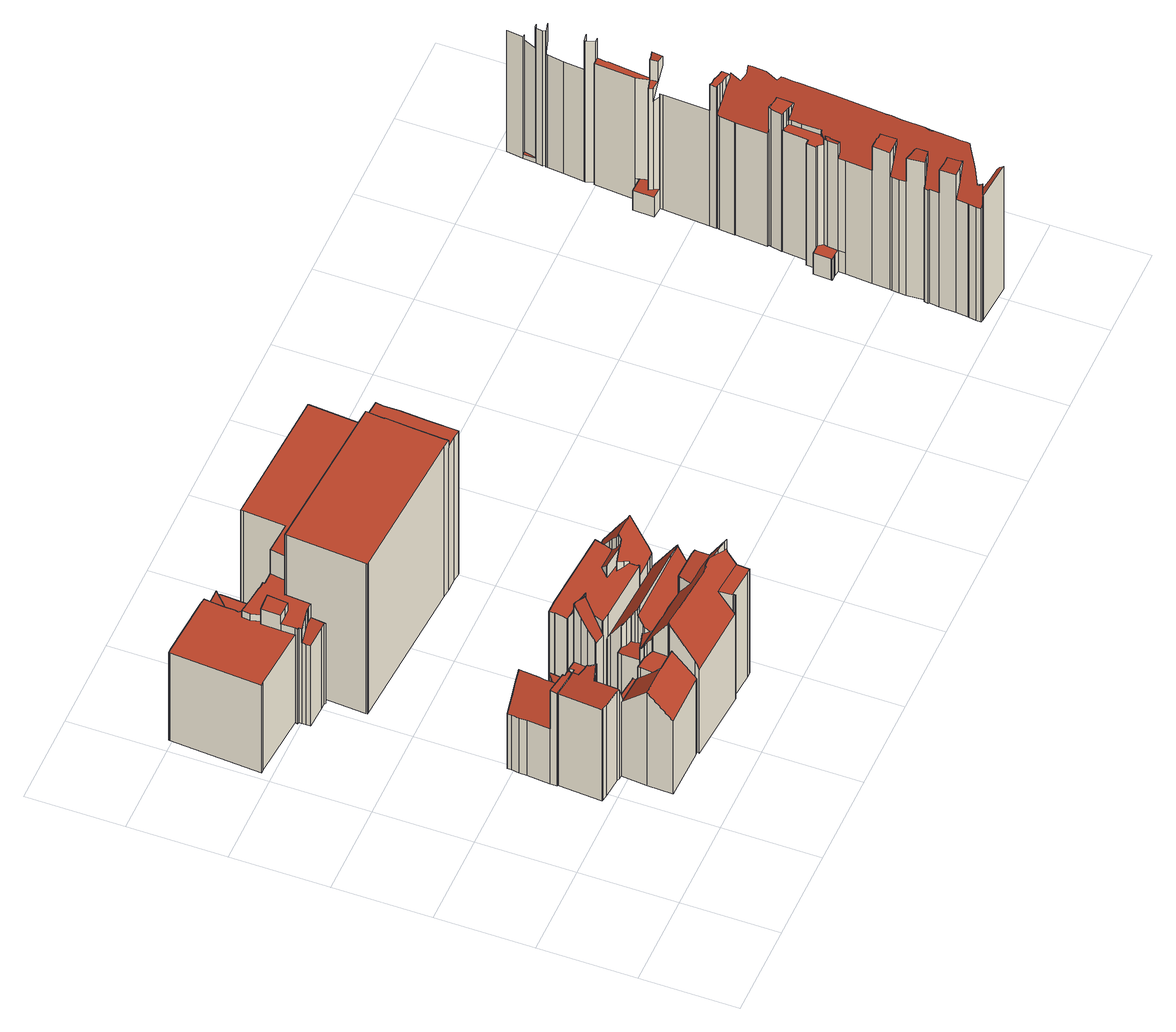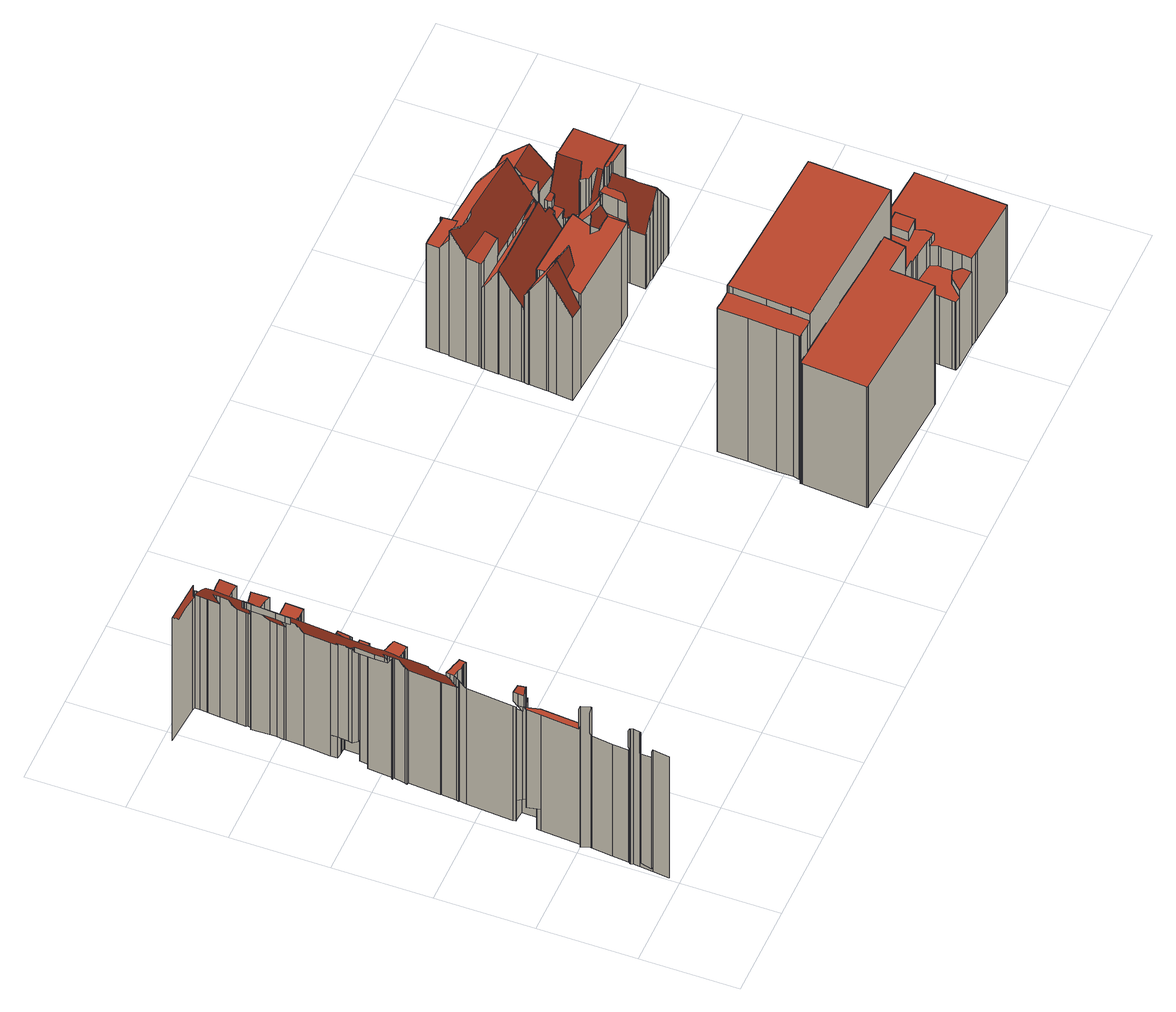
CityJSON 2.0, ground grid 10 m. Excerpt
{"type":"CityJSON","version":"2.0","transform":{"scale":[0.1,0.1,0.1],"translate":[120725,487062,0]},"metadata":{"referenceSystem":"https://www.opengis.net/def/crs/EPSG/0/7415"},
"CityObjects":{
"building1":{"type":"Building","attributes":{"dak_type":"slanted","data_area":22.29,"data_coverage":0.827,"geconstateerd":false,"gid":17593984,"h_dak_50p":12.55,"h_dak_70p":12.8,"h_dak_max":13.55,"h_dak_min":10.79,"h_maaiveld":1.08,"kas_warenhuis":false,"lod11_replace":false,"ondergronds_type":"above ground","oorspronkelijkbouwjaar":1005,"pw_actueel":"yes","pw_bron":"ahn3","reconstructie_methode":"tudelft3d-geoflow","reconstruction_skipped":false,"rmse_lod12":0.858,"rmse_lod13":0.826,"rmse_lod22":0.0706,"rn":1,"status":"Pand in gebruik","t_run":68.92,"val3dity_codes_lod12":"[]","val3dity_codes_lod13":"[]","val3dity_codes_lod22":"[]"},"children":["building1-1"]},
"building1-1":{"type":"BuildingPart","parents":["building1"],"geometry":[{"type":"Solid","lod":"2.2","boundaries":[[[[0,1,2,3,4,5,6,7,8,9,10,11,12,13,14]],[[15,7,6,16]],[[17,9,8,18]],[[19,20,21,22]],[[23,11,10,24]],[[25,12,11,23]],[[26,14,13,27,19]],[[28,29,30,31]],[[16,6,5,32]],[[32,5,4,33]],[[34,2,1,35]],[[24,10,9,17]],[[18,8,7,15]],[[33,4,3,36,37]],[[31,30,38,39]],[[37,36,29,28]],[[35,1,0,40]],[[36,3,2,34]],[[39,38,41]],[[40,0,14,26]],[[27,13,12,25]],[[27,20,19]],[[22,21,41]],[[16,32,33,37,28,31,39,42,18,15]],[[34,35,40,26,19,22,41,38,30,29,36]],[[41,21,20,27,25,23,24,17,18,42,39]]]],"semantics":{"surfaces":[{"type":"GroundSurface"},{"type":"WallSurface","on_footprint_edge":true},{"type":"WallSurface","on_footprint_edge":false},{"type":"RoofSurface"}],"values":[[0,1,1,2,1,1,1,2,1,1,1,1,1,1,2,2,1,1,2,1,1,2,2,3,3,3]]}}]},
"building2":{"type":"Building","attributes":{"dak_type":"slanted","data_area":74.47,"data_coverage":0.805,"geconstateerd":false,"gid":14482088,"h_dak_50p":14.34,"h_dak_70p":15.11,"h_dak_max":17.19,"h_dak_min":2.93,"h_maaiveld":1.16,"kas_warenhuis":false,"lod11_replace":false,"ondergronds_type":"above ground","oorspronkelijkbouwjaar":1805,"pw_actueel":"yes","pw_bron":"ahn3","reconstructie_methode":"tudelft3d-geoflow","reconstruction_skipped":false,"rmse_lod12":3.17,"rmse_lod13":2.7,"rmse_lod22":1.16,"rn":1,"status":"Pand in gebruik","t_run":195.66,"val3dity_codes_lod12":"[]","val3dity_codes_lod13":"[]","val3dity_codes_lod22":"[]"},"children":["building2-1"]},
"building2-1":{"type":"BuildingPart","parents":["building2"],"geometry":[{"type":"Solid","lod":"2.2","boundaries":[[[[43,44,45,46,47,48,49,50,51,52,53,54,55,56,57,58,59,60,61,62,63,64,65,66,67,68,69,70,71,72,73,74,75,76,77,78,79,80,81,82,83,84,85,86,87,88,89,90,91,92,93,94,95,96,97,98,99]],[[100,101,53,52,102]],[[102,52,51,103]],[[103,51,50,104]],[[105,43,99,106]],[[107,93,92,108]],[[109,61,60,110]],[[111,112,113]],[[114,115,116,117]],[[110,60,59,118]],[[119,88,87,120]],[[121,98,97,122]],[[123,55,54,124]],[[125,126,127,128]],[[129,49,48,130]],[[104,50,49,129]],[[131,132,133]],[[106,99,98,121]],[[134,82,81,135,136]],[[108,92,91,137]],[[138,84,83,139]],[[140,141,142]],[[126,125,142]],[[130,48,47,143]],[[144,90,89,145]],[[143,47,46,146]],[[146,46,45,147]],[[132,131,147,148]],[[149,144,150,151]],[[137,91,90,144,149]],[[152,153,154,155]],[[156,68,67,157]],[[158,159,160]],[[161,75,74,162,163]],[[164,165,76,75,161]],[[166,81,80,167]],[[168,94,93,107]],[[148,147,45,44,169]],[[169,44,43,105]],[[157,67,66,170]],[[171,63,62,172]],[[170,66,65,173]],[[174,175,176]],[[141,140,175,174]],[[177,178,101,100]],[[139,83,82,134]],[[136,135,153,152]],[[135,81,166]],[[179,85,84,138]],[[122,97,96,180]],[[181,77,76,165]],[[159,158,165,164]],[[145,89,88,119]],[[120,87,86,182]],[[124,54,53,101]],[[183,184,185,186]],[[186,185,187,188]],[[188,187,178,177]],[[189,190,112,111]],[[191,69,68,156]],[[192,70,69,191]],[[193,72,71,194]],[[194,71,70,192]],[[172,62,61,109]],[[155,154,195,196]],[[196,195,197]],[[198,199,115,114]],[[200,79,78,201]],[[201,78,77,181]],[[151,150,202]],[[173,65,64,203]],[[203,64,63,171]],[[163,162,190,189]],[[162,74,73,204]],[[204,73,72,193]],[[205,56,55,123,206]],[[206,123,199,198]],[[182,86,85,179,207]],[[207,179,184,183]],[[128,127,208,209]],[[180,96,95,208]],[[209,208,95,94,168]],[[210,58,57,211]],[[211,57,56,205]],[[117,116,212,213]],[[118,59,58,210]],[[213,212,214]],[[167,80,79,200]],[[122,215,216,217,133,132,148,169,105,106,121]],[[187,185,184,179,138,139,134,136,152,155,196,197,116,115,199,123,124,101,178]],[[157,218,113,112,190,162,204,193,194,192,191,156]],[[219,202,150,144,145,119,120,182,207,183,186,188,177,100,102,103,104,220,221,222,176,175,140,142,125,128,209,168,223]],[[163,189,111,113,218,157,170,173,203,171,172,109,110,118,224,225,160,159,164,161]],[[180,208,127,126,142,141,174,176,222,221,220,104,129,130,143,146,147,131,133,217,216,215,122]],[[213,214,226,211,205,206,198,114,117]],[[167,200,201,181,165,158,160,225,224,118,210,211,226,214,212,116,197,195,154,153,135,166]],[[149,151,202,219,223,168,107,108,137]]]],"semantics":{"surfaces":[{"type":"GroundSurface"},{"type":"WallSurface","on_footprint_edge":true},{"type":"WallSurface","on_footprint_edge":false},{"type":"RoofSurface"}],"values":[[0,1,1,1,1,1,1,2,2,1,1,1,1,2,1,1,2,1,1,1,1,2,2,1,1,1,1,2,2,1,2,1,2,1,1,1,1,1,1,1,1,1,2,2,2,1,2,1,1,1,1,2,1,1,1,2,2,2,2,1,1,1,1,1,2,2,2,1,1,2,1,1,2,1,1,1,2,1,2,2,1,1,1,1,2,1,2,1,3,3,3,3,3,3,3,3,3]]}}]},
"building3":{"type":"Building","attributes":{"dak_type":"slanted","data_area":68.42,"data_coverage":0.773,"geconstateerd":false,"gid":14482092,"h_dak_50p":13.46,"h_dak_70p":13.65,"h_dak_max":16.62,"h_dak_min":8.26,"h_maaiveld":1.07,"kas_warenhuis":false,"lod11_replace":false,"ondergronds_type":"above ground","oorspronkelijkbouwjaar":1770,"pw_actueel":"yes","pw_bron":"ahn3","reconstructie_methode":"tudelft3d-geoflow","reconstruction_skipped":false,"rmse_lod12":2.55,"rmse_lod13":1.45,"rmse_lod22":0.472,"rn":1,"status":"Pand in gebruik","t_run":178.84,"val3dity_codes_lod12":"[]","val3dity_codes_lod13":"[]","val3dity_codes_lod22":"[]"},"children":["building3-1"]},
"building3-1":{"type":"BuildingPart","parents":["building3"],"geometry":[{"type":"Solid","lod":"2.2","boundaries":[[[[227,228,229,230,231,232,233,234,235,236,237,238,239,240,241,242,243,244,245,246,247,248,249,250,251,252,253,254,255,256,257,258,259,260,261,262,263,264,265,266,267,268,269,270,271,272,273,274,275,276]],[[277,278,279,280]],[[281,282,283,284]],[[284,283,259,258,285]],[[286,287,288,289]],[[290,231,230,291]],[[292,261,260,287,286]],[[293,292,294,295]],[[296,244,243,297]],[[291,230,229,298]],[[173,267,266,299]],[[300,246,245,301]],[[302,303,301,304]],[[305,253,252,306]],[[307,254,253,305]],[[308,309,310]],[[278,237,236,311]],[[312,313,314,315]],[[311,236,235,316]],[[316,235,234,317]],[[318,257,256,319]],[[320,265,264,321]],[[322,252,251,323]],[[306,252,322]],[[323,251,250,324]],[[324,250,249,325]],[[287,260,259,283]],[[326,262,261,292,293]],[[327,328,329,330]],[[331,227,276,332]],[[304,301,245,244,296]],[[333,334,335,336]],[[336,335,337,338]],[[289,288,339,340]],[[341,342,238,237,278,277]],[[343,273,272,344]],[[344,272,271,345]],[[346,334,333]],[[347,348,346,333]],[[349,350,351]],[[352,231,290]],[[353,241,240,354]],[[297,243,242,355]],[[356,357,358,359]],[[360,361,313,312]],[[317,234,233,362]],[[362,233,232,363,364]],[[365,366,361,360]],[[367,368,366,365]],[[369,247,246,300]],[[340,339,370,371,372]],[[371,370,373,374]],[[280,279,375,376]],[[374,373,377]],[[378,379,239,238,342]],[[364,363,377]],[[321,264,263,380]],[[380,263,262,326]],[[295,294,348,347]],[[298,229,228,381]],[[382,275,274,383]],[[332,276,275,382]],[[381,228,227,331]],[[363,232,231,352]],[[355,242,241,353]],[[384,385,386,387]],[[368,367,388]],[[303,302,388]],[[299,266,265,320]],[[389,390,391,392]],[[392,391,268,267,173]],[[338,337,390,389]],[[393,269,268,391]],[[394,270,269,393]],[[345,271,270,394]],[[383,274,273,343]],[[330,329,395]],[[309,308,396,397]],[[398,399,285,400]],[[397,396,401,402]],[[400,285,258,257,318]],[[403,404,399,398]],[[405,406,403]],[[407,408,409,410]],[[411,412,413,414]],[[415,406,405,412,411]],[[372,371,350,349]],[[402,401,416,417]],[[417,416,418,419]],[[410,409,420,421]],[[315,314,408,407]],[[325,249,248,422]],[[422,248,247,369]],[[354,240,239,379]],[[423,424,342,341]],[[387,386,379,378]],[[414,413,385,384]],[[425,424,423]],[[376,375,282,281]],[[421,420,402]],[[419,418,426,427]],[[427,426,395]],[[359,358,328,327]],[[319,256,255,357,356]],[[357,255,254,307]],[[313,361,366,310,309,397,402,420,409,408,314]],[[364,377,373,370,339,288,287,283,282,375,279,278,311,316,317,362]],[[332,382,383,343,344,345,394,393,391,390,337,428,429,430,431,432]],[[351,350,371,374,377,363,352,290,291,298,381,331,332,432,431,430,429,428,337,335,334,346,348,294,433,434]],[[338,389,392,173,299,320,321,380,326,293,295,347,333,336]],[[372,349,351,434,433,294,292,286,289,340]],[[365,360,312,435,436,325,422,369,300,301,303,388,367]],[[342,424,425,415,411,414,384,387,378]],[[277,280,376,281,284,285,399,404,403,406,415,425,423,341]],[[359,327,330,395,426,418,416,401,396,308,310,366,368,388,302,304,296,297,355,353,354,379,386,385,413,412,405,403,398,400,318,319,356]],[[329,328,358,357,307,305,306,322,323,324,325,436,435,312,315,407,410,421,402,417,419,427,395]]]],"semantics":{"surfaces":[{"type":"GroundSurface"},{"type":"WallSurface","on_footprint_edge":false},{"type":"WallSurface","on_footprint_edge":true},{"type":"RoofSurface"}],"values":[[0,1,1,2,1,2,2,1,2,2,2,2,1,2,2,1,2,1,2,2,2,2,2,2,2,2,2,2,1,2,2,1,1,1,2,2,2,1,1,1,2,2,2,1,1,2,2,1,1,2,1,1,1,1,2,1,2,2,1,2,2,2,2,2,2,1,1,1,2,1,2,1,2,2,2,2,1,1,1,1,2,1,1,1,1,1,1,1,1,1,1,2,2,2,1,1,1,1,1,1,1,1,1,2,2,3,3,3,3,3,3,3,3,3,3,3]]}}]},
"building4":{"type":"Building","attributes":{"dak_type":"slanted","data_area":31.22,"data_coverage":0.709,"geconstateerd":false,"gid":14482090,"h_dak_50p":13.21,"h_dak_70p":13.63,"h_dak_max":15.12,"h_dak_min":10.76,"h_maaiveld":1.13,"kas_warenhuis":false,"lod11_replace":false,"ondergronds_type":"above ground","oorspronkelijkbouwjaar":1005,"pw_actueel":"yes","pw_bron":"ahn3","reconstructie_methode":"tudelft3d-geoflow","reconstruction_skipped":false,"rmse_lod12":1.28,"rmse_lod13":2.43,"rmse_lod22":0.4,"rn":1,"status":"Pand in gebruik","t_run":73.79,"val3dity_codes_lod12":"[]","val3dity_codes_lod13":"[]","val3dity_codes_lod22":"[]"},"children":["building4-1"]},
"building4-1":{"type":"BuildingPart","parents":["building4"],"geometry":[{"type":"Solid","lod":"2.2","boundaries":[[[[437,438,439,440,441,442,443,444,445,446,252,447,448,449,450,451,452,453,454,455,456]],[[457,445,444,458]],[[459,460,461,462]],[[463,464,460,459]],[[465,452,451,466]],[[467,448,447,468]],[[469,449,448,467]],[[470,471,472,473]],[[474,475,476]],[[477,454,453,475,474]],[[475,453,452,465]],[[458,444,443,478]],[[478,443,442,479]],[[479,442,441,480,481]],[[482,446,445,457]],[[468,447,252,483]],[[483,252,446,482]],[[473,472,484,485,486]],[[486,485,464,463]],[[487,488,489,490]],[[491,492,476]],[[493,450,449,469]],[[494,495,496,497]],[[462,461,498,493]],[[498,450,493]],[[466,451,450,498]],[[499,438,437,500]],[[501,500,437,456,502]],[[485,484,503,504,505]],[[504,503,488,487]],[[505,504,492,491]],[[506,439,438,499]],[[480,441,440,507]],[[497,496,471,470]],[[502,456,455,508]],[[508,455,454,477]],[[490,489,500,501]],[[481,480,495,494]],[[507,440,439,506]],[[494,497,470,473,486,463,459,462,493,469,467,468,483,482,457,458,478,479,481]],[[460,464,485,505,491,476,475,465,466,498,461]],[[490,501,502,508,477,474,476,492,504,487]],[[506,499,500,489,488,503,484,472,471,496,495,480,507]]]],"semantics":{"surfaces":[{"type":"GroundSurface"},{"type":"WallSurface","on_footprint_edge":true},{"type":"WallSurface","on_footprint_edge":false},{"type":"RoofSurface"}],"values":[[0,1,2,2,1,1,1,2,2,1,1,1,1,1,1,1,1,2,2,2,2,1,2,2,1,1,1,1,2,2,2,1,1,2,1,1,2,2,1,3,3,3,3]]}}]},
"building5":{"type":"Building","attributes":{"dak_type":"multiple horizontal","data_area":185.22,"data_coverage":0.882,"geconstateerd":false,"gid":14483338,"h_dak_50p":14.17,"h_dak_70p":16.32,"h_dak_max":16.7,"h_dak_min":3.31,"h_maaiveld":0.378,"kas_warenhuis":false,"lod11_replace":false,"ondergronds_type":"above ground","oorspronkelijkbouwjaar":1005,"pw_actueel":"yes","pw_bron":"ahn3","reconstructie_methode":"tudelft3d-geoflow","reconstruction_skipped":false,"rmse_lod12":3.55,"rmse_lod13":1.81,"rmse_lod22":1.33,"rn":1,"status":"Pand in gebruik","t_run":260.33,"val3dity_codes_lod12":"[]","val3dity_codes_lod13":"[]","val3dity_codes_lod22":"[]"},"children":["building5-1"]},
"building5-1":{"type":"BuildingPart","parents":["building5"],"geometry":[{"type":"Solid","lod":"2.2","boundaries":[[[[509,510,511,512,513,514,515,516,517,518,519,520,521,522,523,524,525,526,527,528,529,530,531,532,533,534,535,536,537,538,539,540,541,542,543,544,545,546,547,548,549,550,551,552]],[[553,522,521,554]],[[554,521,520,555]],[[556,528,527,557]],[[558,559,560,561]],[[562,563,564,565]],[[566,557,527,526,560]],[[567,529,528,556]],[[568,532,531,569]],[[570,571,563,562]],[[572,573,574,575]],[[576,534,533,573,572]],[[577,535,534,576]],[[573,533,532,568]],[[578,537,536,579]],[[579,536,535,577,580]],[[580,577,581,582]],[[561,560,526,525,583]],[[584,585,557,566]],[[586,530,529,567]],[[587,588,589,590]],[[559,591,592,593]],[[590,589,591,559,558]],[[593,592,585,584]],[[594,595,596,597]],[[598,599,600,601]],[[602,603,601,604]],[[605,547,546,606]],[[606,546,545,607]],[[608,548,547,605]],[[609,542,541,610]],[[611,543,542,609]],[[612,524,523,613]],[[614,615,518,517,616]],[[555,520,519,617]],[[617,519,518,615]],[[613,523,522,553]],[[618,513,512,619]],[[620,510,509,621]],[[622,511,510,620]],[[621,509,552,623]],[[624,549,548,608]],[[625,538,537,578]],[[583,525,524,612]],[[626,540,539,627]],[[627,539,538,625]],[[610,541,540,626]],[[628,629,588,587]],[[571,630,629,628]],[[631,632,630,571,570]],[[597,596,633,634]],[[635,516,515,636,637]],[[637,636,638,639]],[[640,641,642,643]],[[619,512,511,622]],[[575,574,644,645]],[[645,644,632,631]],[[569,531,530,586]],[[565,564,599,598]],[[604,601,600,646,647]],[[647,646,648,595,594]],[[634,633,603,602]],[[595,648,615,614]],[[636,515,514,649]],[[616,517,516,635]],[[643,642,650,651]],[[651,650,623,652]],[[582,581,653,654]],[[654,653,550,549,624]],[[639,638,641,640]],[[649,514,513,618]],[[607,545,544,655]],[[655,544,543,611]],[[652,623,552,551,656]],[[656,551,550,653]],[[583,612,613,553,554,555,617,615,648,646,600,599,564,563,571,628,587,590,558,561]],[[593,584,566,560,559]],[[620,621,623,650,642,641,638,636,649,618,619,622]],[[632,644,574,573,568,569,586,567,556,557,585,592,591,589,588,629,630]],[[647,594,597,634,602,604]],[[639,640,643,651,652,656,653,581,577,576,572,575,645,631,570,562,565,598,601,603,633,596,595,614,616,635,637]],[[655,611,609,610,626,627,625,578,579,580,582,654,624,608,605,606,607]]]],"semantics":{"surfaces":[{"type":"GroundSurface"},{"type":"WallSurface","on_footprint_edge":true},{"type":"WallSurface","on_footprint_edge":false},{"type":"RoofSurface"}],"values":[[0,1,1,1,2,2,1,1,1,2,2,1,1,1,1,1,2,1,2,1,2,2,2,2,2,2,2,1,1,1,1,1,1,1,1,1,1,1,1,1,1,1,1,1,1,1,1,2,2,2,2,1,2,2,1,2,2,1,2,2,2,2,2,1,1,2,2,2,1,2,1,1,1,1,1,3,3,3,3,3,3,3]]}}]},
"building6":{"type":"Building","attributes":{"dak_type":"multiple horizontal","data_area":149.11,"data_coverage":0.939,"geconstateerd":false,"gid":14482957,"h_dak_50p":20.9,"h_dak_70p":20.93,"h_dak_max":21.71,"h_dak_min":13.7,"h_maaiveld":0.915,"kas_warenhuis":false,"lod11_replace":false,"ondergronds_type":"above ground","oorspronkelijkbouwjaar":1955,"pw_actueel":"yes","pw_bron":"ahn3","reconstructie_methode":"tudelft3d-geoflow","reconstruction_skipped":false,"rmse_lod12":0.929,"rmse_lod13":1.13,"rmse_lod22":0.789,"rn":1,"status":"Pand in gebruik","t_run":157.15,"val3dity_codes_lod12":"[]","val3dity_codes_lod13":"[]","val3dity_codes_lod22":"[]"},"children":["building6-1"]},
"building6-1":{"type":"BuildingPart","parents":["building6"],"geometry":[{"type":"Solid","lod":"2.2","boundaries":[[[[657,658,659,660,661,662,663,664,665,666,667,668,669,670,671,672,673,674,675]],[[676,677,663,662,678]],[[679,667,666,680]],[[681,682,677,676]],[[683,661,660,684]],[[684,660,659,685]],[[686,658,657,687]],[[688,689,690,691]],[[692,668,667,679]],[[693,664,663,677]],[[694,665,664,693]],[[695,670,669,696]],[[697,673,672,698]],[[698,672,671,699]],[[699,671,670,695]],[[680,666,665,694]],[[678,662,661,683]],[[687,657,675,700]],[[700,675,674,701,702]],[[701,674,673,697]],[[685,659,658,686]],[[703,704,689,688]],[[702,701,704,703]],[[705,706,682,681]],[[691,690,706,705]],[[696,669,668,692]],[[701,697,698,699,695,696,692,679,680,694,693,677,682,706,690,689,704]],[[681,676,678,683,684,685,686,687,700,702,703,688,691,705]]]],"semantics":{"surfaces":[{"type":"GroundSurface"},{"type":"WallSurface","on_footprint_edge":true},{"type":"WallSurface","on_footprint_edge":false},{"type":"RoofSurface"}],"values":[[0,1,1,2,1,1,1,2,1,1,1,1,1,1,1,1,1,1,1,1,1,2,2,2,2,1,3,3]]}}]},
"building7":{"type":"Building","attributes":{"dak_type":"slanted","data_area":2191.54,"data_coverage":0.922,"geconstateerd":false,"gid":14482971,"h_dak_50p":20.48,"h_dak_70p":23.09,"h_dak_max":25.31,"h_dak_min":1.17,"h_maaiveld":0.557,"kas_warenhuis":false,"lod11_replace":false,"ondergronds_type":"above ground","oorspronkelijkbouwjaar":1956,"pw_actueel":"yes","pw_bron":"ahn3","reconstructie_methode":"tudelft3d-geoflow","reconstruction_skipped":false,"rmse_lod12":7.93,"rmse_lod13":3.22,"rmse_lod22":0.516,"rn":1,"status":"Pand in gebruik","t_run":7110.3,"val3dity_codes_lod12":"[104]","val3dity_codes_lod13":"[104]","val3dity_codes_lod22":"[303]"},"children":["building7-1"]},
"building7-1":{"type":"BuildingPart","parents":["building7"],"geometry":[{"type":"MultiSurface","lod":"2.2","boundaries":[[[707,708,709,710]],[[710,709,711,712]],[[713,712,711,714,715]],[[716,717,708,707]],[[712,713,718]],[[719,720,717,716]],[[721,722,720,719]],[[722,721,723]],[[724,725,718]],[[726,727,722,723]],[[725,724,728,729]],[[729,728,730,731]],[[731,730,732]],[[723,721,733,734]],[[735,727,726]],[[736,737,727,735]],[[738,739,737,736]],[[740,741,735,726]],[[742,743,739,738]],[[744,745,740,726,723,734,746,747]],[[748,749,743,742]],[[734,733,750,746]],[[751,741,740]],[[752,753,754,755,756,757,758,728,724,718,713,715]],[[759,760,761,749,748,762]],[[762,748,763,764]],[[715,714,765,766,752]],[[746,750,767,747]],[[763,768,764]],[[745,769,751,740]],[[747,767,770,744]],[[771,772,761,760]],[[744,770,769,745]],[[773,774,760,759]],[[775,776,772,771]],[[764,768,777,778]],[[779,780,781,773,759,762,764,778]],[[782,783,776,775]],[[783,782,784]],[[778,777,785,779]],[[781,786,774,773]],[[784,782,787,788]],[[789,790,791,783,784]],[[779,785,792,780]],[[793,794,795,796]],[[780,792,786,781]],[[796,795,797,798]],[[799,800,790,789]],[[788,787,801,802]],[[803,804,794,793]],[[798,797,805,806]],[[807,808,800,799]],[[809,810,811,791,790]],[[789,784,788,802,812,813,814,815,816,817,807,799]],[[802,801,818,812]],[[819,820,804,803]],[[817,821,808,807]],[[806,805,822,823]],[[824,825,819,803,793,796,798,806,823,810,823,826,827]],[[828,829,830,831]],[[831,830,832,833]],[[812,818,834,813]],[[833,832,835,836]],[[823,822,811,810]],[[837,823,810,809]],[[816,838,821,817]],[[825,839,820,819]],[[836,835,840,841]],[[813,834,842,814]],[[815,843,838,816]],[[844,837,845,846]],[[847,826,823,837,844]],[[842,834,818,801,787,782,775,771,760,774,786,792,785,777,768,763,748,742,738,736,735,741,751,769,770,767,750,733,721,719,716,707,710,712,718,725,729,731,732,848,849,850,851,852,853,854,855,828,831,833,836,841,856,857,858,859,860,861,862,863,864,865,866,867,868,869,870,871,872,873,874,875,876,877,878,879,880,881,882,883,884,885,886,887,888,889,890,891,892,893,894,895,896,897,898,845,837,809,790,800,808,821,838,843,899]],[[900,825,824,901]],[[902,903,839,825,900]],[[814,842,899,815]],[[899,843,815]],[[901,824,827,904]],[[841,840,905,856]],[[906,904,827,826,847]],[[846,845,898,907]],[[907,908,909,910,906,847,844,846]],[[910,911,904,906]],[[912,913,903,902]],[[909,914,911,910]],[[907,898,897,908]],[[908,897,896,914,909]],[[914,896,895,915]],[[856,905,916,857]],[[915,895,894]],[[857,916,917,858]],[[918,919,913,912]],[[920,921,922,923,924,925,918,912,902,900,901,904,911,914,915,894,926,927,928,929]],[[893,926,894]],[[892,927,926,893]],[[925,930,919,918]],[[924,931,930,925]],[[932,930,931,924,933]],[[923,934,931,924]],[[933,924,931,935,922,936]],[[891,928,927,892]],[[922,935,934,923]],[[937,938,930,932]],[[936,922,921,939]],[[890,929,928,891]],[[879,940,941,880]],[[942,880,941,938,937]],[[939,921,920,889,943]],[[889,920,929,890]],[[943,889,888,944]],[[945,881,880,942]],[[946,947,948,949,950,951,945,942,937,932,933,936,939,943,944]],[[944,888,887,946]],[[878,952,940,879]],[[951,882,881,945]],[[950,883,882,951]],[[946,887,886,947]],[[949,884,883,950]],[[877,953,952,878]],[[947,886,885,948]],[[948,885,884,949]],[[876,954,953,877]],[[875,955,954,876]],[[956,957,955,875,958]],[[959,960,961,957,956]],[[958,875,874,962]],[[963,964,960,959]],[[962,874,873,965]],[[966,967,964,963]],[[968,969,967,966]],[[970,971,972,968,966,963,959,956,958,962,965,973]],[[965,873,872,973]],[[974,975,961,960]],[[972,976,969,968]],[[977,978,979,980]],[[980,979,981,982]],[[973,872,871,983,970]],[[984,985,986,987,988]],[[971,976,972]],[[987,986,982,989]],[[989,982,981,990,991]],[[991,990,975,974]],[[992,993,994,977,980,982,986,985]],[[988,987,995]],[[994,996,978,977]],[[997,992,985,984]],[[997,984,988,995]],[[998,997,995,999]],[[993,1000,996,994]],[[1001,993,992,997]],[[1002,1003,997,998]],[[999,995,1004,1005]],[[1006,1002,998,999,1005]],[[1006,1007,1003,1002]],[[1008,1009,1000,993,1001]],[[1010,1011,1012,1008,1001,997,1003,1013]],[[1012,1014,1009,1008]],[[1015,1016,1014,1012,1017]],[[1018,1019,1020,1016,1015]],[[1017,1012,1011,1021]],[[1022,1023,1019,1018]],[[1024,1025,1020,1019]],[[1026,1027,1025,1024]],[[1028,1029,1027,1026]],[[1030,1031,1029,1028]],[[1032,1033,1034,1035]],[[1035,1034,1031,1030,1036]],[[1037,1038,1039,1033,1032]],[[1036,1030,1040,1041]],[[1042,1043,1044,1038,1037]],[[1045,1046,1043,1042]],[[1047,1048,1039,1038]],[[1044,1049,1047,1038]],[[1050,1049,1044,1043]],[[1051,1047,1049,1050,1052]],[[1053,1054,1048,1047,1051]]],"semantics":{"surfaces":[{"type":"WallSurface","on_footprint_edge":true},{"type":"WallSurface","on_footprint_edge":false},{"type":"RoofSurface"}],"values":[0,0,0,0,1,0,0,0,1,0,1,1,1,1,0,0,0,1,0,2,0,1,1,2,0,1,0,1,1,1,1,0,1,1,0,1,2,0,0,1,1,1,0,1,0,1,0,1,1,0,0,1,0,2,1,0,1,0,2,1,1,1,1,0,1,1,0,1,1,1,1,1,2,1,0,1,1,1,1,1,1,2,1,0,1,1,1,1,1,1,1,0,2,1,1,0,0,0,0,0,1,0,0,1,1,0,0,1,1,1,1,2,1,0,1,1,1,1,0,1,1,0,0,0,0,1,1,1,1,1,2,1,0,1,0,0,1,1,1,1,0,0,2,1,0,1,2,1,0,1,1,1,2,1,0,2,0,0,0,1,1,0,0,0,0,0,0,0,1,1,1,0,2,1,1,0]}}]}
},
"vertices":[
[174,96,11],[174,94,11],[174,85,11],[173,77,11],[173,68,11],[172,52,11],[169,52,11],[117,53,11],[118,79,11],[120,105,11],[123,104,11],[124,104,11],[149,102,11],[151,101,11],[163,100,11],[117,53,108],[169,52,110],[120,105,110],[118,79,135],[151,101,127],[151,101,113],[151,99,114],[151,99,127],[124,104,110],[123,104,110],[149,102,112],[163,100,127],[151,101,112],[171,77,136],[171,77,128],[170,77,127],[170,77,136],[172,52,110],[173,68,127],[174,85,127],[174,94,127],[173,77,128],[173,77,136],[150,78,127],[150,78,136],[174,96,127],[150,86,127],[121,79,135],
[246,46,12],[246,44,12],[245,44,12],[171,49,12],[172,50,12],[172,54,12],[173,79,12],[173,80,12],[173,81,12],[174,96,12],[173,96,12],[163,100,12],[140,102,12],[133,103,12],[129,104,12],[128,104,12],[115,105,12],[112,106,12],[92,108,12],[85,109,12],[84,109,12],[87,153,12],[87,154,12],[88,154,12],[119,152,12],[127,151,12],[133,151,12],[139,151,12],[139,150,12],[138,142,12],[134,143,12],[134,141,12],[138,136,12],[135,136,12],[136,133,12],[137,125,12],[137,127,12],[137,122,12],[137,120,12],[174,116,12],[176,116,12],[176,115,12],[175,108,12],[175,106,12],[212,104,12],[217,103,12],[229,103,12],[249,101,12],[279,100,12],[284,99,12],[284,97,12],[283,84,12],[282,67,12],[281,66,12],[281,57,12],[280,44,12],[274,44,12],[173,96,145],[173,96,82],[174,96,146],[173,81,170],[173,80,172],[246,46,151],[274,44,151],[284,97,150],[284,99,150],[92,108,133],[112,106,131],[128,144,130],[128,144,104],[119,146,131],[139,110,92],[139,110,81],[133,109,81],[133,109,92],[115,105,131],[217,103,127],[212,104,127],[280,44,151],[281,57,151],[140,102,81],[163,100,81],[271,71,175],[271,71,170],[278,68,168],[278,68,178],[173,79,170],[172,54,133],[245,46,129],[245,46,151],[244,60,151],[174,116,81],[137,120,72],[137,120,81],[279,100,150],[176,115,81],[176,116,81],[258,75,170],[258,75,175],[265,73,172],[172,50,126],[249,101,126],[229,103,127],[171,49,124],[245,44,126],[245,44,151],[249,101,150],[249,100,129],[249,100,150],[138,120,81],[138,120,72],[136,120,75],[136,120,81],[127,151,109],[119,152,131],[123,132,115],[123,132,131],[117,130,131],[138,136,130],[134,141,86],[134,141,130],[135,136,130],[135,136,82],[137,120,73],[137,122,73],[283,84,151],[246,44,151],[88,154,133],[84,109,134],[85,109,134],[87,154,134],[249,75,175],[249,75,170],[249,74,172],[173,101,137],[173,101,81],[175,108,81],[281,66,165],[136,133,80],[175,106,129],[173,108,125],[173,108,81],[173,103,81],[173,103,133],[171,103,81],[171,103,134],[133,144,130],[133,144,91],[133,151,92],[139,151,75],[138,142,74],[139,150,75],[135,120,80],[135,120,81],[134,119,81],[140,106,92],[140,106,81],[137,127,74],[137,125,75],[245,87,150],[87,153,134],[134,143,87],[133,103,93],[140,102,93],[175,108,125],[282,67,167],[282,67,179],[128,104,96],[129,104,92],[130,109,90],[130,109,92],[129,107,92],[276,58,151],[272,58,151],[248,60,151],[119,148,131],[263,86,151],[176,80,172],[196,78,172],[242,74,172],[280,84,151],[116,109,131],[116,115,131],[129,106,92],
[121,202,11],[124,202,11],[128,201,11],[137,201,11],[138,201,11],[137,185,11],[136,169,11],[137,169,11],[163,168,11],[163,173,11],[172,172,11],[175,172,11],[175,179,11],[175,180,11],[176,192,11],[176,193,11],[176,198,11],[189,198,11],[274,192,11],[290,191,11],[289,175,11],[288,166,11],[288,164,11],[287,147,11],[287,146,11],[286,142,11],[283,142,11],[276,142,11],[260,143,11],[258,143,11],[193,147,11],[184,148,11],[169,149,11],[126,151,11],[117,152,11],[116,152,11],[114,152,11],[112,152,11],[110,152,11],[88,154,11],[87,154,11],[87,161,11],[89,184,11],[89,192,11],[90,200,11],[90,204,11],[91,204,11],[101,203,11],[105,203,11],[113,202,11],[172,172,161],[172,172,84],[171,165,84],[171,165,148],[169,150,123],[169,150,84],[169,149,84],[169,149,121],[184,148,117],[126,151,109],[126,151,85],[127,154,85],[127,154,109],[138,201,83],[137,201,84],[117,152,108],[117,152,133],[117,155,108],[117,155,134],[189,198,137],[176,198,137],[128,201,97],[88,154,134],[290,191,121],[274,192,119],[273,190,137],[273,190,123],[274,192,137],[283,142,125],[286,142,126],[276,142,124],[236,166,136],[236,166,150],[244,174,137],[163,173,84],[266,166,163],[266,166,148],[265,163,151],[265,163,159],[163,168,84],[137,169,84],[193,147,136],[258,143,136],[110,152,133],[112,152,133],[286,142,127],[287,146,134],[287,147,136],[288,164,166],[116,152,133],[259,146,136],[259,146,127],[259,150,133],[259,150,136],[121,202,109],[113,202,121],[114,156,134],[114,156,114],[110,156,120],[110,156,134],[110,158,120],[110,158,135],[129,170,84],[129,170,109],[175,172,160],[175,172,149],[91,204,86],[90,204,84],[90,200,84],[114,156,113],[115,156,134],[115,156,113],[124,175,109],[124,175,100],[119,171,108],[138,201,82],[176,192,137],[175,180,136],[176,193,137],[260,143,136],[260,143,121],[260,144,123],[260,144,136],[266,168,158],[266,168,143],[136,169,84],[137,185,82],[137,185,84],[268,173,151],[268,173,137],[269,176,146],[269,176,137],[289,175,148],[130,179,84],[130,179,92],[130,179,109],[133,182,84],[133,182,88],[170,158,84],[170,158,136],[135,184,84],[175,179,137],[175,179,136],[114,152,133],[124,202,104],[105,203,109],[101,203,102],[194,178,138],[194,178,136],[184,178,136],[184,178,137],[271,182,137],[88,161,136],[88,161,86],[87,161,84],[87,161,136],[89,184,84],[89,192,84],[259,152,136],[235,165,136],[235,165,152],[184,149,136],[184,149,119],[184,148,136],[257,162,136],[257,162,154],[188,159,136],[188,159,135],[192,169,136],[192,169,152],[265,163,158],[265,163,152],[259,162,153],[259,162,155],[193,170,152],[193,170,136],[201,172,136],[201,172,147],[192,169,153],[246,160,136],[246,160,148],[253,156,136],[253,156,143],[258,162,154],[258,162,155],[288,166,162],[177,172,159],[177,172,150],[191,169,153],[259,153,136],[259,153,138],[110,162,120],[111,164,120],[111,177,120],[112,182,120],[113,201,121],[118,157,108],[118,163,108],[277,165,165],[285,164,166],
[175,109,11],[176,127,11],[177,131,11],[178,131,11],[185,131,11],[189,131,11],[190,144,11],[190,147,11],[195,147,11],[285,142,11],[286,139,11],[286,128,11],[285,117,11],[285,116,11],[284,102,11],[284,99,11],[199,104,11],[195,105,11],[176,106,11],[175,106,11],[195,147,107],[190,147,107],[270,117,150],[270,117,147],[279,116,148],[279,116,149],[200,119,152],[200,119,144],[284,99,118],[284,102,122],[286,128,130],[286,139,113],[285,117,148],[195,125,142],[195,125,107],[195,122,107],[195,122,148],[199,104,126],[199,104,118],[197,108,125],[195,105,126],[190,144,113],[189,131,134],[185,131,107],[185,131,134],[285,142,108],[286,142,108],[195,119,108],[195,119,144],[195,119,152],[194,114,123],[194,114,108],[176,109,109],[176,109,126],[195,112,131],[195,112,123],[285,116,149],[188,127,141],[188,127,108],[195,126,107],[195,126,141],[285,116,148],[176,127,108],[175,109,109],[175,109,126],[175,106,127],[195,114,108],[195,114,122],[195,114,135],[177,131,108],[178,131,108],[176,106,127],
[109,391,4],[109,389,4],[107,390,4],[101,390,4],[78,391,4],[78,396,4],[78,400,4],[78,403,4],[76,403,4],[77,406,4],[11,411,4],[8,411,4],[14,503,4],[14,504,4],[18,504,4],[76,500,4],[80,500,4],[87,499,4],[114,498,4],[120,497,4],[120,496,4],[120,493,4],[119,480,4],[118,463,4],[118,454,4],[118,452,4],[131,452,4],[132,452,4],[163,450,4],[166,492,4],[166,495,4],[167,495,4],[306,486,4],[307,486,4],[307,485,4],[302,420,4],[302,419,4],[302,418,4],[301,418,4],[233,422,4],[165,427,4],[127,429,4],[112,430,4],[110,404,4],[14,504,121],[14,503,121],[8,411,121],[120,497,95],[114,498,95],[86,489,121],[86,489,103],[87,499,103],[87,499,121],[84,458,130],[84,458,121],[79,459,121],[79,459,130],[114,498,105],[120,496,95],[118,463,95],[119,480,95],[87,458,130],[87,458,121],[118,454,130],[118,454,95],[112,454,95],[112,454,130],[118,452,130],[131,452,130],[163,450,162],[132,452,162],[131,452,162],[127,430,130],[127,430,162],[80,500,121],[101,485,104],[101,485,95],[120,493,95],[85,468,121],[85,468,95],[85,479,95],[85,479,121],[86,489,95],[93,482,95],[93,482,103],[77,420,141],[77,420,130],[86,420,130],[86,420,141],[78,450,130],[78,450,121],[81,440,121],[81,440,130],[96,441,141],[96,441,130],[81,440,141],[301,418,165],[302,418,165],[302,419,165],[233,422,164],[307,486,165],[306,486,165],[307,485,165],[76,500,121],[18,504,121],[77,406,130],[77,406,121],[76,403,130],[11,411,121],[78,391,111],[101,390,111],[109,389,111],[109,391,111],[107,390,111],[110,404,112],[165,427,162],[166,492,162],[167,495,162],[166,495,162],[84,465,121],[84,465,95],[87,458,95],[92,457,130],[92,457,95],[94,420,130],[94,420,141],[78,403,130],[78,400,112],[78,400,130],[79,400,112],[79,400,130],[95,403,130],[95,403,112],[102,404,112],[102,404,130],[109,455,95],[109,455,130],[78,440,121],[78,440,141],[77,420,121],[78,396,111],[104,404,112],[104,404,130],[110,404,130],[127,429,130],[127,429,162],[302,420,165],[112,430,130],
[108,347,9],[107,347,9],[107,349,9],[112,429,9],[112,430,9],[114,430,9],[281,419,9],[287,419,9],[300,418,9],[302,418,9],[302,417,9],[301,411,9],[301,394,9],[299,366,9],[298,335,9],[296,335,9],[289,336,9],[276,336,9],[266,337,9],[281,419,209],[281,419,200],[114,430,210],[302,417,200],[302,418,200],[279,400,209],[279,400,200],[112,430,210],[112,429,210],[107,349,209],[107,347,209],[108,347,209],[276,342,209],[276,342,200],[278,375,200],[278,375,209],[301,411,200],[287,419,200],[300,418,200],[299,366,200],[301,394,200],[289,336,200],[296,335,200],[298,335,200],[266,337,209],[276,336,200],[276,336,209],[276,338,209],[276,338,200],[280,400,209],[280,400,200],
[765,18,157],[765,18,6],[765,13,6],[765,13,157],[768,12,6],[768,12,162],[768,12,171],[767,12,6],[767,12,171],[766,25,157],[766,25,6],[772,14,170],[766,26,157],[766,26,6],[767,38,157],[767,38,6],[767,38,190],[777,16,169],[777,16,177],[768,55,189],[768,55,6],[777,17,168],[777,17,176],[776,19,173],[776,19,176],[776,21,175],[775,38,172],[775,38,190],[768,55,158],[769,65,158],[769,65,6],[768,66,157],[768,66,6],[777,54,189],[777,54,172],[769,70,157],[769,70,6],[785,44,189],[785,54,189],[785,39,190],[785,40,190],[771,70,161],[771,70,6],[785,39,188],[777,54,173],[810,9,170],[809,10,170],[809,11,169],[808,12,169],[807,14,167],[793,15,168],[779,17,168],[770,88,189],[770,88,158],[770,88,6],[771,70,190],[776,71,169],[776,71,190],[810,9,6],[810,9,158],[785,40,188],[776,71,170],[785,54,187],[785,44,188],[770,95,157],[770,95,6],[777,86,189],[777,86,169],[771,102,157],[771,102,6],[782,72,179],[782,72,190],[784,73,190],[785,84,189],[783,85,189],[771,104,157],[771,104,6],[771,104,189],[784,73,183],[783,85,179],[778,104,169],[778,104,189],[772,122,189],[772,122,157],[772,122,6],[785,84,184],[762,158,34],[762,158,6],[762,157,6],[762,157,34],[765,157,6],[765,157,34],[777,122,189],[777,122,165],[783,104,178],[783,104,189],[763,176,34],[763,176,6],[768,157,6],[768,157,34],[779,122,189],[779,122,169],[774,149,157],[774,149,34],[774,149,6],[787,104,189],[789,105,189],[789,118,189],[789,121,189],[784,121,189],[783,122,189],[787,104,184],[765,176,34],[765,176,6],[783,122,176],[774,156,6],[774,156,34],[772,176,34],[770,176,34],[775,167,34],[776,171,34],[797,72,205],[797,72,196],[797,73,196],[797,73,205],[797,74,196],[797,74,205],[789,105,187],[797,76,196],[797,76,205],[774,156,157],[784,121,177],[770,176,6],[798,81,196],[798,81,205],[789,118,186],[789,121,185],[774,156,176],[777,156,162],[777,156,176],[775,167,175],[777,22,177],[783,26,186],[785,28,190],[792,34,201],[795,36,205],[795,40,205],[795,47,205],[796,53,205],[799,105,205],[800,115,205],[800,120,205],[804,173,205],[806,206,205],[806,214,205],[807,223,205],[807,225,205],[805,228,201],[808,240,205],[809,254,205],[809,258,205],[805,258,198],[801,262,191],[804,273,194],[801,273,190],[796,275,181],[790,276,170],[787,277,164],[783,278,158],[782,275,157],[781,260,156],[781,259,156],[779,227,157],[781,227,160],[785,226,167],[786,226,168],[787,226,170],[791,225,178],[796,225,187],[795,208,187],[791,209,180],[788,210,173],[787,210,173],[787,207,174],[787,197,174],[786,177,175],[785,177,174],[782,173,168],[781,172,166],[780,171,164],[780,167,165],[779,166,165],[789,121,186],[770,176,168],[772,176,168],[771,186,168],[771,186,6],[776,171,168],[799,105,196],[776,171,175],[779,166,175],[780,167,175],[780,171,175],[777,169,175],[777,169,168],[776,186,168],[776,186,6],[780,171,168],[781,172,168],[800,115,196],[800,120,196],[778,212,168],[778,212,6],[787,210,168],[784,211,168],[780,212,168],[779,211,168],[779,212,168],[778,213,168],[785,177,168],[786,177,168],[787,197,168],[787,207,168],[778,213,6],[779,212,6],[778,213,189],[779,212,189],[779,211,6],[780,212,6],[780,212,189],[780,224,189],[780,224,6],[784,211,189],[779,227,6],[781,227,6],[781,227,190],[787,210,189],[788,210,189],[785,226,190],[791,209,189],[795,208,189],[796,225,189],[791,225,189],[787,226,189],[786,226,189],[781,259,6],[781,260,6],[782,275,6],[783,278,6],[782,278,195],[782,278,6],[783,278,195],[783,285,195],[783,285,160],[783,285,6],[787,277,195],[786,284,195],[786,284,166],[790,276,195],[787,284,195],[787,284,168],[790,284,195],[790,284,173],[801,273,195],[802,281,195],[796,282,195],[796,275,195],[786,332,159],[786,332,6],[796,282,185],[775,357,32],[775,357,6],[774,336,6],[774,336,32],[785,335,6],[785,335,33],[801,273,194],[780,344,168],[780,344,33],[782,340,33],[782,340,151],[782,340,168],[785,335,156],[786,335,6],[786,335,159],[791,347,34],[788,360,34],[788,356,34],[792,339,168],[788,356,6],[791,347,168],[791,347,195],[792,339,195],[788,360,6],[788,360,168],[793,347,195],[793,347,168],[800,338,182],[800,338,194],[801,349,194],[801,349,181],[791,401,168],[791,401,6],[797,393,168],[798,401,168],[794,401,168],[797,390,168],[794,401,6],[791,410,194],[791,410,6],[794,401,194],[791,411,194],[791,411,156],[791,411,6],[798,401,194],[799,412,194],[799,412,168],[793,432,155],[793,432,6],[795,448,156],[795,448,6],[795,450,157],[795,450,6],[796,450,158],[796,450,6],[795,453,186],[795,453,6],[796,451,6],[796,451,186],[796,450,186],[796,460,186],[796,460,12],[796,460,6],[802,451,168],[802,451,190],[797,461,187],[797,461,158],[797,461,12],[799,461,188],[799,461,161],[797,473,11],[797,473,6],[800,473,12],[800,473,161],[797,473,168],[800,473,168],[799,490,168],[799,490,6]
]}
